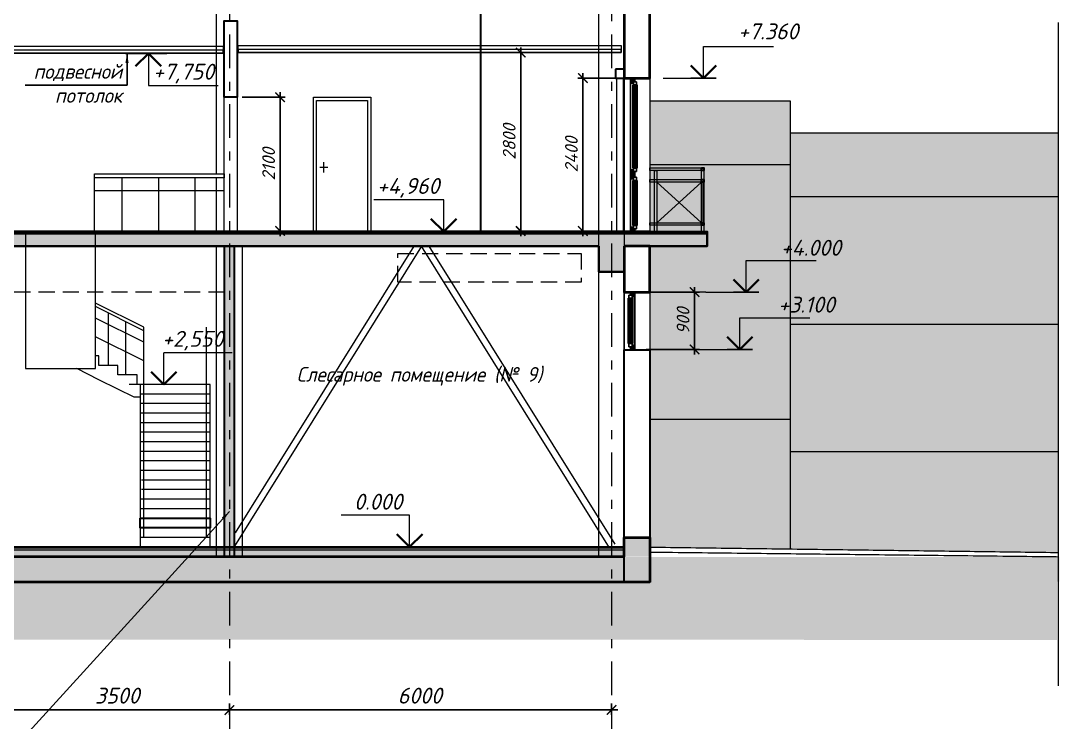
# Model space of a CAD drawing. Header units: millimetres. Extents: x -6419137 to 687965, y -598396 to 179722.
# Drawn here: x 475316 to 491619, y 80746 to 91757 of the extents above; entities that cross this region are included whole.
import ezdxf
from ezdxf.enums import TextEntityAlignment as Align

# ---------------------------------------------------------------- set-up
doc = ezdxf.new("R2010")
doc.units = ezdxf.units.MM
doc.header["$MEASUREMENT"] = 0
doc.linetypes.add('штриховаяX2', pattern=[38.1, 25.4, -12.7])
doc.linetypes.add('Штрихштриховая', pattern=[10936.110735, 5291.666508, -2116.666555, 1411.111116, -2116.666555])
for name, color, linetype, lineweight in [('k_ Металл', 5, 'Continuous', 40), ('Двери ArchiCAD', 7, 'Continuous', 0), ('колонны_Ном._пера__94', 252, 'Continuous', 5), ('лестницы_Ном._пера__94', 252, 'Continuous', 5), ('лестницы_Ном._пера__96', 7, 'Continuous', 13), ('Окна ArchiCAD_Ном._пера__96', 7, 'Continuous', 5), ('оси_Ном._пера__96', 7, 'Continuous', 5), ('отделка', 220, 'Continuous', 0), ('перекрытие_Ном._пера__94', 252, 'Continuous', 13), ('перекрытие_Ном._пера__98', 7, 'Continuous', 35), ('перекрытие_Ном._пера__99', 7, 'Continuous', 40), ('подп стены Инжзащита_Ном._пера__94', 252, 'Continuous', 13), ('стены внутр_Ном._пера__99', 7, 'Continuous', 30), ('стены наруж_Ном._пера__99', 7, 'Continuous', 40), ('стены02_Ном._пера__99', 7, 'Continuous', 40), ('текст_Ном._пера__1', 7, 'Continuous', 25), ('чертеж_Ном._пера__91', 250, 'Continuous', 5), ('чертеж_Ном._пера__96', 7, 'Continuous', 13), ('чертеж_Ном._пера__98', 7, 'Continuous', 35), ('Штриховка', 7, 'Continuous', 5), ('штриховка_Ном._пера__94', 252, 'Continuous', 5), ('штриховка_Ном._пера__96', 7, 'Continuous', 13)]:
    doc.layers.add(name, color=color, linetype=linetype, lineweight=lineweight)
for name, color, linetype in [('крыша', 7, 'Continuous'), ('Окна ArchiCAD', 7, 'Continuous'), ('оси', 7, 'Continuous'), ('размеры', 7, 'Continuous'), ('размеры внутр', 7, 'Continuous'), ('стены наруж', 7, 'Continuous'), ('чертеж', 7, 'Continuous')]:
    doc.layers.add(name, color=color, linetype=linetype)
doc.styles.get("Standard").update_dxf_attribs({"font": 'isocpeui.ttf'})
doc.styles.add('СГЕНЕРИР_СТИЛЬ_1', font='gost_2_304-81_type.ttf')
doc.dimstyles.new('STEP', dxfattribs={"dimtxt": 200, "dimasz": 150, "dimexe": 80, "dimexo": 80, "dimgap": 80, "dimtad": 1, "dimdec": 0, "dimzin": 0, "dimdsep": 46, "dimtxsty": 'Standard', "dimblk": 'ARCHTICK', "dimcen": 150, "dimdle": 80, "dimadec": 0, "dimazin": 0, "dimtfac": 1, "dimtdec": 0, "dimtofl": 0, "dimtmove": 1, "dimatfit": 3, "dimfxl": 1, "dimtolj": 1, "dimtzin": 0, "dimarcsym": 0})
doc.dimstyles.new('СГЕНЕРИР_СТИЛЬ__1', dxfattribs={"dimtxt": 250, "dimasz": 150, "dimexe": 100, "dimexo": 100, "dimgap": 100, "dimtad": 1, "dimdec": 0, "dimzin": 0, "dimdsep": 46, "dimtxsty": 'Standard', "dimblk": 'ARCHTICK', "dimcen": 0.09, "dimdle": 100, "dimclrd": 7, "dimclre": 7, "dimclrt": 7, "dimadec": 0, "dimazin": 0, "dimtfac": 1, "dimtdec": 0, "dimtmove": 0, "dimatfit": 3, "dimfxl": 1, "dimtolj": 1, "dimtzin": 0, "dimarcsym": 0})

# ---------------------------------------------------------------- blocks, each defined once
blk = doc.blocks.new('_ArchTick')
at = {"color": 0, "linetype": 'ByBlock', "const_width": 0.15}
blk.add_lwpolyline([(-0.5, -0.5), (0.5, 0.5)], dxfattribs=at)
blk = doc.blocks.new('*D724')
at = {"layer": 'Defpoints', "color": 0, "linetype": 'Continuous', "transparency": 16777216}
for p in [(478591, 80938), (475091, 80763), (478591, 80763)]:
    blk.add_point(p, dxfattribs=at)
at = {"layer": 'размеры', "color": 7, "linetype": 'Continuous', "lineweight": -2, "transparency": 16777216}
for p, q in [((475091, 80863), (475091, 81038)), ((478591, 80863), (478591, 81038)), ((474991, 80938), (478691, 80938))]:
    blk.add_line(p, q, dxfattribs=at)
at = {"layer": 'размеры', "color": 7, "linetype": 'Continuous', "lineweight": -2, "transparency": 16777216, "xscale": 150, "yscale": 150, "zscale": 150, "rotation": 180}
blk.add_blockref('_ArchTick', (475091, 80938), dxfattribs=at)
at = {"layer": 'размеры', "color": 7, "linetype": 'Continuous', "lineweight": -2, "transparency": 16777216, "xscale": 150, "yscale": 150, "zscale": 150}
blk.add_blockref('_ArchTick', (478591, 80938), dxfattribs=at)
at = {"layer": 'размеры', "color": 7, "linetype": 'Continuous', "transparency": 16777216, "insert": (476830, 81163), "char_height": 250, "attachment_point": 5}
blk.add_mtext('\\A1;3500', dxfattribs=at)
blk = doc.blocks.new('*D725')
at = {"layer": 'Defpoints', "color": 0, "linetype": 'Continuous', "transparency": 16777216}
for p in [(484591, 80938), (478591, 80763), (484591, 80763)]:
    blk.add_point(p, dxfattribs=at)
at = {"layer": 'размеры', "color": 7, "linetype": 'Continuous', "lineweight": -2, "transparency": 16777216}
for p, q in [((478591, 80863), (478591, 81038)), ((484591, 80863), (484591, 81038)), ((478491, 80938), (484691, 80938))]:
    blk.add_line(p, q, dxfattribs=at)
at = {"layer": 'размеры', "color": 7, "linetype": 'Continuous', "lineweight": -2, "transparency": 16777216, "xscale": 150, "yscale": 150, "zscale": 150, "rotation": 180}
blk.add_blockref('_ArchTick', (478591, 80938), dxfattribs=at)
at = {"layer": 'размеры', "color": 7, "linetype": 'Continuous', "lineweight": -2, "transparency": 16777216, "xscale": 150, "yscale": 150, "zscale": 150}
blk.add_blockref('_ArchTick', (484591, 80938), dxfattribs=at)
at = {"layer": 'размеры', "color": 7, "linetype": 'Continuous', "transparency": 16777216, "insert": (481580, 81163), "char_height": 250, "attachment_point": 5}
blk.add_mtext('\\A1;6000', dxfattribs=at)
blk = doc.blocks.new('Элемент разреза_169_4')
at = {"lineweight": 0}
for points in [[(15038, 3450), (14279, 3829)], [(15038, 3395), (14279, 3774)], [(15038, 3213), (14279, 3593)], [(14479, 2850), (14479, 3674)], [(14755, 2700), (14755, 3536)], [(15038, 150), (15038, 2550), (15038, 3450)], [(16020, 150), (16020, 2550), (16020, 3450)], [(15038, 2922), (14279, 3301)]]:
    blk.add_lwpolyline(points, dxfattribs=at)
at = {"layer": 'лестницы_Ном._пера__96', "linetype": 'Continuous'}
for p, q in [((14329, 3000), (14279, 3000)), ((14329, 2850), (14329, 3000)), ((14329, 2626), (13982, 2800)), ((14629, 2850), (14329, 2850)), ((14629, 2700), (14629, 2850)), ((14629, 2476), (14329, 2626)), ((14882, 2700), (14629, 2700)), ((14929, 2700), (14882, 2700)), ((14929, 2550), (14929, 2700)), ((14882, 2350), (14629, 2476)), ((16079, 2550), (14929, 2550)), ((14979, 2350), (14882, 2350)), ((16079, 2400), (14979, 2400)), ((16079, 2250), (14979, 2250)), ((16079, 2100), (14979, 2100)), ((16079, 1950), (14979, 1950)), ((16079, 1800), (14979, 1800)), ((16079, 1650), (14979, 1650)), ((16079, 1500), (14979, 1500)), ((16079, 1350), (14979, 1350)), ((16079, 1200), (14979, 1200)), ((16079, 1050), (14999, 1050)), ((16079, 900), (14999, 900)), ((16079, 750), (14979, 750)), ((16079, 600), (14979, 600))]:
    blk.add_line(p, q, dxfattribs=at)
at = {"layer": 'лестницы_Ном._пера__96', "color": 8, "linetype": 'Continuous', "true_color": 0x737373}
for p, q in [((16079, 450), (14979, 450)), ((16079, 300), (14979, 300)), ((16079, 150), (14979, 150)), ((16079, 0), (14979, 0))]:
    blk.add_line(p, q, dxfattribs=at)
at = {"layer": 'лестницы_Ном._пера__96', "lineweight": 0}
for points in [[(14279, 4950), (13179, 4950), (13179, 2800), (14279, 2800)], [(16079, 2550), (14979, 2550), (14979, 0), (16079, 0)]]:
    blk.add_lwpolyline(points, close=True, dxfattribs=at)
at = {"layer": 'лестницы_Ном._пера__96', "linetype": 'Continuous', "lineweight": 30}
blk.add_lwpolyline([(14979, 450), (16079, 450), (16079, 300), (14979, 300)], close=True, dxfattribs=at)
blk = doc.blocks.new('Отметка высоты (ГОСТ)[19]_4', base_point=(15972, 2550))
at = {"layer": 'чертеж_Ном._пера__91', "linetype": 'Continuous', "lineweight": 5}
for p, q in [((15972, 2550), (15972, 3050)), ((17045, 3050), (15972, 3050)), ((16172, 2550), (15428, 2550))]:
    blk.add_line(p, q, dxfattribs=at)
at = {"layer": 'чертеж_Ном._пера__98', "linetype": 'Continuous'}
for q in [(15772, 2750), (16172, 2750)]:
    blk.add_line((15972, 2550), q, dxfattribs=at)
at = {"layer": 'чертеж_Ном._пера__96', "insert": (17009, 3084), "char_height": 250, "attachment_point": 9}
blk.add_mtext('+2,550{\\A1;\\H0.66x;\\S^  ;}', dxfattribs=at)
blk = doc.blocks.new('Отметка высоты (ГОСТ)[10]_1', base_point=(-9536, 0))
at = {"layer": 'чертеж_Ном._пера__96', "linetype": 'Continuous'}
for p, q in [((-9536, 500), (-10609, 500)), ((-9536, 0), (-9536, 500)), ((-8904, 0), (-9736, 0))]:
    blk.add_line(p, q, dxfattribs=at)
at = {"layer": 'чертеж_Ном._пера__98', "linetype": 'Continuous'}
for q in [(-9736, 200), (-9336, 200)]:
    blk.add_line((-9536, 0), q, dxfattribs=at)
at = {"layer": 'чертеж_Ном._пера__96', "insert": (-9651, 586), "char_height": 250, "attachment_point": 9}
blk.add_mtext('0.000', dxfattribs=at)
blk = doc.blocks.new('Отметка высоты (ГОСТ)[8]_1', base_point=(-13371, 4930))
at = {"layer": 'чертеж_Ном._пера__96', "linetype": 'Continuous'}
for p, q in [((-13371, 5430), (-14469, 5430)), ((-13371, 4930), (-13371, 5430)), ((-12740, 4930), (-13571, 4930))]:
    blk.add_line(p, q, dxfattribs=at)
at = {"layer": 'чертеж_Ном._пера__98', "linetype": 'Continuous'}
for q in [(-13571, 5130), (-13171, 5130)]:
    blk.add_line((-13371, 4930), q, dxfattribs=at)
at = {"layer": 'чертеж_Ном._пера__96', "insert": (-13334, 5464), "char_height": 250, "attachment_point": 9}
blk.add_mtext('+4,960{\\A1;\\H0.66x;\\S^  ;}', dxfattribs=at)
blk = doc.blocks.new('A$C4D54658C')
at = {"layer": 'штриховка_Ном._пера__96', "linetype": 'Continuous'}
h = blk.add_hatch(dxfattribs=at)
h.set_pattern_fill('ANSI33', color=256, scale=500, style=0)
h.set_pattern_definition([(45, (-13169.47, 40.54), (-88.38835, 88.38835), []), (45, (-13081.08, 40.54), (-88.38835, 88.38835), [62.5, -31.25])])
h.paths.add_polyline_path([(-12938, -40), (-13338, -40), (-13338, -41), (-12938, -41)], flags=16)
h.paths.add_polyline_path([(24562, 268), (24162, 268), (24162, -40), (24562, -40)])
h.paths.add_polyline_path([(-13338, -432), (24562, -432), (24562, -32), (-13338, -32)])
h = blk.add_hatch(dxfattribs=at)
h.set_pattern_fill('AR-CONC', color=256, scale=8, style=0)
h.set_pattern_definition([(50, (-117084.94, 401.83), (57.380815, -5.020171), [6, -66]), (355, (-117084.94, 401.83), (-11.100107, 60.17537), [4.8, -52.8]), (100.451444, (-117080.16, 401.41), (46.280708, 55.1552), [5.099215, -56.09137]), (46.1842, (-117084.94, 417.83), (85.379306, -13.241542), [9, -99]), (96.635635, (-117077.825, 416.73), (74.772956, 77.92949), [7.64883, -84.1371]), (351.184164, (-117084.94, 417.83), (74.772956, 77.92949), [7.2, -79.2]), (21, (-117076.94, 413.83), (47.752564, -32.209511), [6, -66]), (326, (-117076.94, 413.83), (19.465227, 58.012004), [4.8, -52.8]), (71.451445, (-117072.96, 411.146), (67.21779, 25.802492), [5.099215, -56.09137]), (37.5, (-117084.94, 401.83), (0.9727884, 26.6315083), [0, -52.16, 0, -53.6, 0, -53]), (7.5, (-117084.94, 401.83), (21.045563, 31.552937), [0, -30.56, 0, -50.96, 0, -20.2]), (327.5, (-117102.78, 401.83), (42.705795, -1.8043897), [0, -20, 0, -62.4, 0, -82.8]), (317.5, (-117110.78, 401.83), (46.654894, 8.008399), [0, -26, 0, -41.44, 0, -58.8])])
h.paths.add_polyline_path([(-9618, 18), (-9618, 118), (-13338, 118), (-13338, 18)])
h.paths.add_polyline_path([(-9458, 118), (-9458, -32), (24162, -32), (24162, 118)])
at = {"layer": 'перекрытие_Ном._пера__99', "linetype": 'Continuous'}
blk.add_line((-9465, 118), (24162, 118), dxfattribs=at)
blk.add_lwpolyline([(24562, -432), (-13338, -432), (-13338, -32), (24162, -32), (24162, 268), (24562, 268), (24562, -40), (24562, -432)], dxfattribs=at)
at = {"layer": 'штриховка_Ном._пера__96', "linetype": 'Continuous'}
blk.add_line((-9460, 73), (24162, 73), dxfattribs=at)
blk = doc.blocks.new('A$C403B57EC')
at = {"layer": 'чертеж_Ном._пера__96', "linetype": 'Continuous'}
for p, q in [((51, 201), (-1046, 201)), ((51, -299), (51, 201)), ((410, -299), (-240, -299))]:
    blk.add_line(p, q, dxfattribs=at)
at = {"layer": 'чертеж_Ном._пера__98', "linetype": 'Continuous'}
for q in [(-149, -99), (251, -99)]:
    blk.add_line((51, -299), q, dxfattribs=at)
blk = doc.blocks.new('Стандартный маркер сетки[4]_1', base_point=(-11121, 200))
at = {"layer": 'оси_Ном._пера__96', "linetype": 'Штрихштриховая', "ltscale": 0.1}
blk.add_line((-11121, 13513), (-11121, -2500), dxfattribs=at)
at = {"layer": 'оси_Ном._пера__96', "linetype": 'Штрихштриховая'}
blk.add_line((-11121, -2500), (-11121, -3500), dxfattribs=at)
blk.add_point((-11121, -2500), dxfattribs=at)
blk.add_point((-11121, -2500), dxfattribs=at)
at = {"layer": 'оси_Ном._пера__96', "style": 'СГЕНЕРИР_СТИЛЬ_1'}
blk.add_attdef('AC_MarkerText_1', text='', height=350, rotation=360, dxfattribs=at).set_placement((-11260, -4170), align=Align.BOTTOM_LEFT)
blk = doc.blocks.new('A$C08D528DB')
at = {"layer": 'Окна ArchiCAD', "linetype": 'Continuous', "true_color": 0x85c2ff}
for points in [[(109, 1079), (84, 1079), (84, 1054), (39, 1054), (39, 1124), (109, 1124)], [(109, -331), (84, -331), (84, -306), (39, -306), (39, -376), (109, -376)], [(109, -421), (84, -421), (84, -446), (39, -446), (39, -376), (109, -376)], [(109, -1231), (84, -1231), (84, -1206), (39, -1206), (39, -1276), (109, -1276)]]:
    blk.add_hatch(color=151, dxfattribs=at).paths.add_polyline_path(points)
at = {"layer": 'Окна ArchiCAD', "color": 151, "linetype": 'Continuous', "true_color": 0x85c2ff}
for p, q in [((39, 1054), (39, 1124)), ((109, 1124), (39, 1124)), ((39, -306), (39, 1054)), ((84, 1054), (39, 1054)), ((74, 1124), (43, 1124)), ((74, 1029), (74, -281)), ((74, 1029), (84, 1029)), ((84, 1029), (84, 1079)), ((134, 1079), (84, 1079)), ((109, 1079), (84, 1079)), ((84, 1054), (84, 1079)), ((134, 1029), (84, 1029)), ((99, 1029), (99, -281)), ((109, 1079), (109, 1124)), ((119, -281), (119, 1029)), ((134, 1029), (134, 1079)), ((134, 1029), (144, 1029)), ((144, 1029), (144, -281)), ((84, -306), (39, -306)), ((39, -306), (39, -376)), ((74, -281), (84, -281)), ((134, -281), (84, -281)), ((84, -331), (84, -281)), ((84, -306), (84, -331)), ((134, -281), (144, -281)), ((134, -331), (134, -281)), ((109, -376), (39, -376)), ((39, -446), (39, -376)), ((109, -376), (39, -376)), ((39, -446), (39, -1206)), ((84, -446), (39, -446)), ((74, -376), (43, -376)), ((74, -376), (43, -376)), ((74, -1181), (74, -471)), ((74, -471), (84, -471)), ((134, -331), (84, -331)), ((109, -331), (84, -331)), ((84, -421), (84, -471)), ((134, -421), (84, -421)), ((109, -421), (84, -421)), ((84, -446), (84, -421)), ((134, -471), (84, -471)), ((99, -1181), (99, -471)), ((109, -331), (109, -376)), ((109, -421), (109, -376)), ((119, -471), (119, -1181)), ((134, -421), (134, -471)), ((134, -471), (144, -471)), ((144, -1181), (144, -471)), ((84, -1206), (39, -1206)), ((39, -1206), (39, -1276)), ((109, -1276), (39, -1276)), ((74, -1276), (43, -1276)), ((74, -1181), (84, -1181)), ((84, -1181), (84, -1231)), ((134, -1181), (84, -1181)), ((84, -1206), (84, -1231)), ((134, -1231), (84, -1231)), ((109, -1231), (84, -1231)), ((109, -1231), (109, -1276)), ((134, -1181), (144, -1181)), ((134, -1181), (134, -1231))]:
    blk.add_line(p, q, dxfattribs=at)
blk = doc.blocks.new('A$C5ADB1C48')
at = {"layer": 'Окна ArchiCAD', "linetype": 'Continuous', "true_color": 0x85c2ff}
for points in [[(61, 346), (86, 346), (86, 321), (131, 321), (131, 391), (61, 391)], [(61, -464), (86, -464), (86, -439), (131, -439), (131, -509), (61, -509)]]:
    blk.add_hatch(color=151, dxfattribs=at).paths.add_polyline_path(points)
at = {"layer": 'Окна ArchiCAD', "color": 151, "linetype": 'Continuous', "true_color": 0x85c2ff}
for p, q in [((36, 346), (86, 346)), ((36, 296), (36, 346)), ((61, 391), (131, 391)), ((61, 346), (61, 391)), ((61, 346), (86, 346)), ((86, 296), (86, 346)), ((86, 321), (86, 346)), ((96, 391), (126, 391)), ((131, 321), (131, 391)), ((26, 296), (26, -414)), ((36, 296), (26, 296)), ((36, 296), (86, 296)), ((51, -414), (51, 296)), ((71, 296), (71, -414)), ((86, 321), (131, 321)), ((96, 296), (86, 296)), ((96, 296), (96, -414)), ((131, -439), (131, 321)), ((36, -414), (26, -414)), ((36, -414), (86, -414)), ((36, -464), (36, -414)), ((36, -464), (86, -464)), ((61, -464), (86, -464)), ((61, -464), (61, -509)), ((96, -414), (86, -414)), ((86, -464), (86, -414)), ((86, -439), (86, -464)), ((86, -439), (131, -439)), ((131, -439), (131, -509)), ((61, -509), (131, -509)), ((96, -509), (126, -509))]:
    blk.add_line(p, q, dxfattribs=at)
blk = doc.blocks.new('*D732')
at = {"layer": 'Defpoints', "color": 0, "transparency": 16777216}
for p in [(484964, 87497), (485054, 86597), (485893, 86597)]:
    blk.add_point(p, dxfattribs=at)
at = {"layer": 'чертеж_Ном._пера__91', "color": 0, "lineweight": -2, "transparency": 16777216}
for p, q in [((485893, 87577), (485893, 86517)), ((485044, 87497), (485973, 87497)), ((485134, 86597), (485973, 86597))]:
    blk.add_line(p, q, dxfattribs=at)
at = {"layer": 'чертеж_Ном._пера__91', "color": 0, "lineweight": -2, "transparency": 16777216, "xscale": 150, "yscale": 150, "zscale": 150}
for p, rotation in [((485893, 87497), 90), ((485893, 86597), 270)]:
    blk.add_blockref('_ArchTick', p, dxfattribs=dict(at, rotation=rotation))
at = {"layer": 'чертеж_Ном._пера__91', "color": 0, "lineweight": 0, "transparency": 16777216, "insert": (485713, 87047), "char_height": 200, "attachment_point": 5, "rotation": 90}
blk.add_mtext('\\A1;900', dxfattribs=at)
blk = doc.blocks.new('A$C26E07A1D')
at = {"layer": 'чертеж_Ном._пера__98', "color": 83, "linetype": 'Continuous', "lineweight": 9, "true_color": 0x7dc93b}
for points in [[(3454, -1757), (503, 2974), (-2432, -1731)], [(385, 2974), (-2423, -1525)], [(621, 2974), (3539, -1704)]]:
    blk.add_lwpolyline(points, dxfattribs=at)
blk = doc.blocks.new('*D740')
at = {"layer": 'Defpoints', "color": 0, "transparency": 16777216}
for p in [(478711, 90557), (479387, 90557), (478671, 88457)]:
    blk.add_point(p, dxfattribs=at)
at = {"layer": 'крыша', "color": 0, "lineweight": -2, "transparency": 16777216}
for p, q in [((478791, 90557), (479467, 90557)), ((479387, 88377), (479387, 90637)), ((478751, 88457), (479467, 88457))]:
    blk.add_line(p, q, dxfattribs=at)
at = {"layer": 'крыша', "color": 0, "lineweight": -2, "transparency": 16777216, "xscale": 150, "yscale": 150, "zscale": 150}
for p, rotation in [((479387, 90557), 90), ((479387, 88457), 270)]:
    blk.add_blockref('_ArchTick', p, dxfattribs=dict(at, rotation=rotation))
at = {"layer": 'крыша', "color": 0, "lineweight": 0, "transparency": 16777216, "insert": (479207, 89507), "char_height": 200, "attachment_point": 5, "rotation": 90}
blk.add_mtext('\\A1;2100', dxfattribs=at)
blk = doc.blocks.new('A$C74E63ABB')
at = {"layer": 'чертеж_Ном._пера__96', "linetype": 'Continuous'}
for p, q in [((-153, -103), (-153, 397)), ((-153, -103), (-153, 397)), ((-153, 397), (945, 397)), ((-784, -103), (47, -103)), ((47, -103), (-353, -103))]:
    blk.add_line(p, q, dxfattribs=at)
at = {"layer": 'чертеж_Ном._пера__98', "linetype": 'Continuous'}
for q in [(-353, 97), (-353, 97), (47, 97), (47, 97)]:
    blk.add_line((-153, -103), q, dxfattribs=at)
blk = doc.blocks.new('*D709')
at = {"layer": 'Defpoints', "color": 0, "transparency": 16777216}
for p in [(484140, 90857), (484791, 90857), (484888, 88457)]:
    blk.add_point(p, dxfattribs=at)
at = {"layer": 'чертеж_Ном._пера__91', "color": 0, "lineweight": -2, "transparency": 16777216}
for p, q in [((484711, 90857), (484060, 90857)), ((484140, 88377), (484140, 90937)), ((484808, 88457), (484060, 88457))]:
    blk.add_line(p, q, dxfattribs=at)
at = {"layer": 'чертеж_Ном._пера__91', "color": 0, "lineweight": -2, "transparency": 16777216, "xscale": 150, "yscale": 150, "zscale": 150}
for p, rotation in [((484140, 90857), 90), ((484140, 88457), 270)]:
    blk.add_blockref('_ArchTick', p, dxfattribs=dict(at, rotation=rotation))
at = {"layer": 'чертеж_Ном._пера__91', "color": 0, "lineweight": 0, "transparency": 16777216, "insert": (483960, 89657), "char_height": 200, "attachment_point": 5, "rotation": 90}
blk.add_mtext('\\A1;2400', dxfattribs=at)
blk = doc.blocks.new('*D710')
at = {"layer": 'Defpoints', "color": 0, "transparency": 16777216}
for p in [(483164, 91257), (483949, 91257), (483079, 88457)]:
    blk.add_point(p, dxfattribs=at)
at = {"layer": 'чертеж_Ном._пера__91', "color": 0, "lineweight": -2, "transparency": 16777216}
for p, q in [((483164, 88377), (483164, 91337)), ((483869, 91257), (483084, 91257)), ((483159, 88457), (483244, 88457))]:
    blk.add_line(p, q, dxfattribs=at)
at = {"layer": 'чертеж_Ном._пера__91', "color": 0, "lineweight": -2, "transparency": 16777216, "xscale": 150, "yscale": 150, "zscale": 150}
for p, rotation in [((483164, 91257), 90), ((483164, 88457), 270)]:
    blk.add_blockref('_ArchTick', p, dxfattribs=dict(at, rotation=rotation))
at = {"layer": 'чертеж_Ном._пера__91', "color": 0, "lineweight": 0, "transparency": 16777216, "insert": (482984, 89857), "char_height": 200, "attachment_point": 5, "rotation": 90}
blk.add_mtext('\\A1;2800', dxfattribs=at)

msp = doc.modelspace()

# ---------------------------------------------------------------- hatches: boundary and pattern name
at = {"layer": 'перекрытие_Ном._пера__94', "linetype": 'Continuous'}
h = msp.add_hatch(color=256, dxfattribs=at)
h.paths.add_polyline_path([(484791.2, 88216.6), (484391.2, 88216.6), (484391.2, 87816.6), (484791.2, 87816.6)])
h.paths.add_polyline_path([(469291.2, 88216.6), (468891.2, 88216.6), (468891.2, 87816.6), (469291.2, 87816.6)])
h.paths.add_polyline_path([(463291.2, 88216.6), (462891.2, 88216.6), (462891.2, 87816.6), (463291.2, 87816.6)])
h.paths.add_polyline_path([(457291.2, 88216.6), (456891.2, 88216.6), (456891.2, 87816.6), (457291.2, 87816.6)])
h.paths.add_polyline_path([(450891.2, 88216.6), (486091.2, 88216.6), (486091.2, 88416.3), (450891.2, 88416.6)])
at = {"layer": 'стены наруж', "lineweight": 0}
h = msp.add_hatch(color=256, dxfattribs=at)
h.dxf.hatch_style = 1
h.set_gradient(color1=(207, 206, 191), color2=(237, 237, 237), tint=1, name='CURVED')
h.paths.add_polyline_path([(491608.1, 89996.6), (487398.8, 89996.6), (487398.8, 90496.6), (485200, 90496.6), (485205.9, 83492.2), (491612.7, 83407.9)])
at = {"layer": 'Штриховка'}
msp.add_hatch(color=8, dxfattribs=at).paths.add_polyline_path([(478511.4, 88216.6), (478511.4, 83346.6), (478671.1, 83346.6), (478671.1, 88216.6)])
at = {"layer": 'штриховка_Ном._пера__94'}
h = msp.add_hatch(dxfattribs=at)
h.set_pattern_fill('AR-PARQ1', color=256, scale=100, angle=45, style=0)
h.set_pattern_definition([(135, (441776.4, 81390.7), (-1697.056, 1e-13), [1200, -1200]), (135, (441917.8, 81532.1), (-1697.056, 1e-13), [1200, -1200]), (135, (442059.2, 81673.5), (-1697.056, 1e-13), [1200, -1200]), (135, (442200.6, 81814.9), (-1697.056, 1e-13), [1200, -1200]), (135, (442342, 81956.3), (-1697.056, 1e-13), [1200, -1200]), (135, (442483.5, 82097.8), (-1697.056, 1e-13), [1200, -1200]), (135, (442624.9, 82239.2), (-1697.056, 1e-13), [1200, -1200]), (45, (440927.8, 82239.2), (1697.056, -1e-13), [1200, -1200]), (45, (440786.4, 82380.6), (1697.056, -1e-13), [1200, -1200]), (45, (440645, 82522), (1697.056, -1e-13), [1200, -1200]), (45, (440503.6, 82663.4), (1697.056, -1e-13), [1200, -1200]), (45, (440362.2, 82804.9), (1697.056, -1e-13), [1200, -1200]), (45, (440220.7, 82946.3), (1697.056, -1e-13), [1200, -1200]), (45, (440079.3, 83087.7), (1697.056, -1e-13), [1200, -1200])])
h.paths.add_polyline_path([(442819.5, 81590.6), (443719.4, 81590.6), (443719.4, 82058.5), (444466, 82058.5), (444466, 81170.4), (442819.5, 81170.4)])
h.paths.add_polyline_path([(485191.2, 83338.2), (491618.6, 83338.2), (491618.6, 82952), (485202.9, 82952), (485191.2, 82946.6), (485191.2, 83116.6)])
h.paths.add_polyline_path([(445317.7, 82946.5), (445358.8, 82938.2), (446050.8, 82938.2), (446150.7, 82938.2), (491585.5, 82952), (491584.7, 82038), (443719.4, 82052.4), (443719.4, 82946.5)])

# ---------------------------------------------------------------- linework, layer by layer
at = {"lineweight": 0}
for points in [[(475184.8, 91360), (478495.4, 91360), (478495.4, 91246.6), (475184.8, 91246.6)], [(478731.2, 91370), (484742.9, 91370), (484742.9, 91256.6), (478731.2, 91256.6)]]:
    msp.add_lwpolyline(points, close=True, dxfattribs=at)
at = {"lineweight": 30}
for points in [[(478711.2, 88456.6), (484887.7, 88456.6)], [(484957.7, 88446.6), (486091.2, 88446.6), (486091.2, 88416.6)]]:
    msp.add_lwpolyline(points, dxfattribs=at)
msp.add_lwpolyline([(484887.6, 88446.6), (484957.7, 88446.6), (484957.7, 88416.6), (484887.6, 88416.6)], close=True, dxfattribs=at)
at = {"layer": 'Defpoints', "color": 4, "linetype": 'штриховаяX2', "lineweight": 0, "ltscale": 10}
msp.add_lwpolyline([(481234, 88104.2), (484115.5, 88104.2), (484115.5, 87654.2), (481234, 87654.2)], close=True, dxfattribs=at)
at = {"layer": 'k_ Металл', "lineweight": 30}
msp.add_lwpolyline([(484651.2, 90996.6), (484651.2, 90856.6), (484791.2, 90856.6), (484791.2, 90996.6), (484651.2, 90996.6)], dxfattribs=at)
at = {"layer": 'k_ Металл', "lineweight": 5}
msp.add_lwpolyline([(484671.2, 90856.6), (484771.2, 90856.6), (484771.2, 88416.6), (484671.2, 88416.6)], close=True, dxfattribs=at)
at = {"layer": 'Двери ArchiCAD'}
for points in [[(478511.2, 90556.6), (478711.2, 90556.6), (478711.2, 88456.6), (478511.2, 88456.6)], [(479911.2, 90556.6), (480811.2, 90556.6), (480811.2, 88456.6), (479911.2, 88456.6)], [(479961.2, 90506.6), (480761.2, 90506.6), (480761.2, 88456.6), (479961.2, 88456.6)]]:
    msp.add_lwpolyline(points, close=True, dxfattribs=at)
for points in [[(480070.2, 89538.9), (480070.2, 89374.2)], [(480138.5, 89454.6), (480011.9, 89454.6)]]:
    msp.add_lwpolyline(points, dxfattribs=at)
at = {"layer": 'колонны_Ном._пера__94', "color": 0}
for points in [[(478391.2, 89356.7), (478391.2, 92069.4), (478591.2, 92069.4)], [(478611.2, 88416.6), (478391.2, 88416.6), (478391.2, 89292.9)]]:
    msp.add_lwpolyline(points, dxfattribs=at)
msp.add_lwpolyline([(484791.2, 83346.6), (484391.2, 83346.6), (484391.2, 92069.4), (484791.2, 92069.4)], close=True, dxfattribs=at)
at = {"layer": 'колонны_Ном._пера__94', "color": 5}
msp.add_lwpolyline([(478791.2, 83346.6), (478391.2, 83346.6), (478391.2, 88216.6), (478791.2, 88216.6)], close=True, dxfattribs=at)
at = {"layer": 'крыша', "lineweight": 0}
for points in [[(476903.4, 89292.9), (476903.4, 88446.6)], [(477476.7, 89292.9), (477476.7, 88446.6)], [(478050, 89292.9), (478050, 88446.6)]]:
    msp.add_lwpolyline(points, dxfattribs=at)
at = {"layer": 'лестницы_Ном._пера__94', "color": 0}
for points in [[(476471.2, 88416.6), (476471.2, 89356.7), (478331.2, 89356.7)], [(476471.2, 89091.1), (478511.2, 89091.1)]]:
    msp.add_lwpolyline(points, dxfattribs=at)
msp.add_lwpolyline([(476471.2, 89356.7), (478511.2, 89356.7), (478511.2, 89292.9), (476471.2, 89292.9)], close=True, dxfattribs=at)
at = {"layer": 'Окна ArchiCAD_Ном._пера__96', "linetype": 'Continuous'}
for points in [[(484791.2, 90856.6), (485191.2, 90856.6), (485191.2, 88456.6), (484791.2, 88456.6)], [(484791.2, 87496.6), (485191.2, 87496.6), (485191.2, 86593.6), (484791.2, 86593.6)]]:
    msp.add_lwpolyline(points, close=True, dxfattribs=at)
at = {"layer": 'отделка', "color": 0}
for points in [[(475184.8, 91246.6), (478495.4, 91246.6), (478495.4, 91296.6), (475184.8, 91296.6)], [(478731.2, 91256.6), (484742.9, 91256.6), (484742.9, 91306.6), (478731.2, 91306.6)]]:
    msp.add_lwpolyline(points, close=True, dxfattribs=at)
at = {"layer": 'отделка', "linetype": 'штриховаяX2', "ltscale": 10}
msp.add_lwpolyline([(478515.9, 87496.5), (475175.9, 87496.5)], dxfattribs=at)
at = {"layer": 'перекрытие_Ном._пера__98'}
msp.add_lwpolyline([(484391.2, 88216.6), (484391.2, 87816.6), (484791.2, 87816.6), (484791.2, 88216.6), (486091.2, 88216.6), (486091.2, 88416.6), (450891.2, 88416.6), (450891.2, 88216.6), (456891.2, 88216.6), (456891.2, 87816.6), (457291.2, 87816.6), (457291.2, 88216.6), (462891.2, 88216.6), (462891.2, 87816.6), (463291.2, 87816.6), (463291.2, 88216.6), (468891.2, 88216.6), (468891.2, 87816.6), (469291.2, 87816.6), (469291.2, 88216.6), (484391.2, 88216.6)], dxfattribs=at)
at = {"layer": 'перекрытие_Ном._пера__98', "linetype": 'Continuous'}
msp.add_lwpolyline([(475174, 88446.6), (478511.2, 88446.6)], dxfattribs=at)
at = {"layer": 'подп стены Инжзащита_Ном._пера__94', "color": 0}
for points in [[(487398.8, 89496.6), (487398.8, 90496.6), (485191.2, 90496.6)], [(487398.8, 83463.4), (487398.8, 89996.6)], [(487398.8, 89996.6), (491608.6, 89996.6)], [(487398.8, 89496.6), (487398.8, 89496.6), (485191.2, 89496.6)], [(487398.8, 88996.6), (491608.6, 88996.6)], [(486071.5, 87496.6), (486071.5, 87496.6), (485191.2, 87496.6)], [(487398.8, 86996.6), (491608.6, 86996.6)], [(487398.8, 85497.2), (487398.8, 85497.2), (485191.2, 85497.2)], [(487398.8, 84996.6), (491608.6, 84996.6)]]:
    msp.add_lwpolyline(points, dxfattribs=at)
at = {"layer": 'стены внутр_Ном._пера__99', "color": 34}
msp.add_lwpolyline([(478511.2, 90556.6), (478511.2, 91756.1), (478711.2, 91756.1), (478711.2, 90556.6), (478511.2, 90556.6)], dxfattribs=at)
msp.add_lwpolyline([(478511.2, 88456.6), (478711.2, 88456.6), (478711.2, 88416.6), (478511.2, 88416.6)], close=True, dxfattribs=at)
at = {"layer": 'стены внутр_Ном._пера__99', "color": 0, "linetype": 'Continuous', "lineweight": 30}
msp.add_lwpolyline([(478511.2, 88216.6), (478511.2, 83346.6), (478671.2, 83346.6), (478671.2, 88216.6)], close=True, dxfattribs=at)
at = {"layer": 'стены наруж_Ном._пера__99', "linetype": 'Continuous'}
for points in [[(484791.2, 92870.1), (484791.2, 90856.6), (485191.2, 90856.6), (485191.2, 92870.1), (485041.2, 92870.1), (485041.2, 92870.1), (484791.2, 92870.1)], [(484791.2, 88216.6), (484791.2, 87496.6), (485191.2, 87496.6), (485191.2, 88216.6), (485191.2, 88216.6), (485191.2, 88216.6), (484791.2, 88216.6)]]:
    msp.add_lwpolyline(points, dxfattribs=at)
at = {"layer": 'стены наруж_Ном._пера__99', "lineweight": 30}
msp.add_lwpolyline([(482536.2, 88446.6), (482536.2, 92318.1)], dxfattribs=at)
at = {"layer": 'стены02_Ном._пера__99', "lineweight": 30}
msp.add_lwpolyline([(485191.2, 82937.2), (484791.2, 82937.2), (484791.2, 86593.6), (485191.2, 86593.6)], close=True, dxfattribs=at)
at = {"layer": 'чертеж', "color": 44, "const_width": 20}
msp.add_lwpolyline([(485191.2, 83492.4), (491608.6, 83408)], dxfattribs=at)
at = {"layer": 'чертеж', "lineweight": 5, "const_width": 20}
msp.add_lwpolyline([(485191.2, 83414.7), (491608.6, 83342.2)], dxfattribs=at)
at = {"layer": 'чертеж_Ном._пера__91', "lineweight": 0}
msp.add_lwpolyline([(491608.6, 81314.7), (491608.6, 91732.7)], dxfattribs=at)
at = {"layer": 'чертеж_Ном._пера__91', "color": 16, "lineweight": 5, "true_color": 0x660000}
for points in [[(485191.2, 89406.6), (485191.2, 89446.6), (486041.9, 89446.6), (486041.9, 89406.6)], [(485262.8, 89406.6), (485302.8, 89406.6), (485302.8, 88419.1), (485262.8, 88419.1)], [(486001.9, 89446.6), (486041.9, 89446.6), (486041.9, 88416.6), (486001.9, 88416.6)], [(485191.2, 89225.6), (485191.2, 89265.6), (486041.9, 89265.6), (486041.9, 89225.6)], [(486012, 89225.6), (486031.7, 89225.6), (486031.7, 88586.6), (486012, 88586.6)], [(485191.2, 88546.6), (485191.2, 88586.6), (486041.9, 88586.6), (486041.9, 88546.6)]]:
    msp.add_lwpolyline(points, close=True, dxfattribs=at)
at = {"layer": 'чертеж_Ном._пера__91', "color": 16, "lineweight": 30, "true_color": 0x660000}
for points in [[(486001.9, 89446.6), (486041.9, 89446.6), (486041.9, 89406.6), (486001.9, 89406.6)], [(486001.9, 89265.6), (486041.9, 89265.6), (486041.9, 89225.6), (486001.9, 89225.6)], [(486001.9, 88586.6), (486041.9, 88586.6), (486041.9, 88546.6), (486001.9, 88546.6)]]:
    msp.add_lwpolyline(points, close=True, dxfattribs=at)
at = {"layer": 'чертеж_Ном._пера__91', "color": 16, "lineweight": 5, "true_color": 0x660000}
for points in [[(485302.8, 89225.6), (486001.9, 88586.6)], [(486001.9, 89225.6), (485302.8, 88586.6)]]:
    msp.add_lwpolyline(points, dxfattribs=at)

# ---------------------------------------------------------------- block references
at = {"layer": 'лестницы_Ном._пера__94', "color": 0}
msp.add_blockref('Элемент разреза_169_4', (462212.2, 83496.6), dxfattribs=at)
at = {"layer": 'Окна ArchiCAD'}
msp.add_blockref('A$C08D528DB', (484849.1, 89722.2), dxfattribs=at)
at = {"layer": 'оси', "color": 251, "linetype": 'Continuous', "lineweight": 13}
for p in [(478591.2, 83696.6), (484591.2, 83696.6)]:
    msp.add_blockref('Стандартный маркер сетки[4]_1', p, dxfattribs=at)
at = {"layer": 'размеры'}
msp.add_blockref('A$C5ADB1C48', (484827.1, 87105.1), dxfattribs=at)
at = {"layer": 'размеры внутр', "rotation": 180}
msp.add_blockref('A$C403B57EC', (477370.3, 90943.5), dxfattribs=at)
at = {"layer": 'чертеж', "linetype": 'Continuous'}
for name, p in [('Отметка высоты (ГОСТ)[8]_1', (481956, 88446.6)), ('Отметка высоты (ГОСТ)[19]_4', (477563.3, 86046.6)), ('Отметка высоты (ГОСТ)[10]_1', (481421, 83496.6))]:
    msp.add_blockref(name, p, dxfattribs=at)
at = {"layer": 'чертеж_Ном._пера__96'}
for name, p in [('A$C74E63ABB', (486185.9, 90958.4)), ('A$C26E07A1D', (481103.2, 85242.7)), ('A$C74E63ABB', (486855.6, 87599.4)), ('A$C74E63ABB', (486757.1, 86699.4))]:
    msp.add_blockref(name, p, dxfattribs=at)
at = {"layer": 'Штриховка'}
msp.add_blockref('A$C4D54658C', (460628.9, 83378.4), dxfattribs=at)

# ---------------------------------------------------------------- texts
at = {"layer": 'текст_Ном._пера__1', "linetype": 'Continuous', "char_height": 230, "attachment_point": 3, "line_spacing_factor": 0.981818}
for s, insert in [('{\\W0.95;подвесной\\Pпотолок}', (476908.8, 91076.8)), ('{\\W0.95;Слесарное помещение (№ 9)}', (483504.2, 86321.9))]:
    msp.add_mtext(s, dxfattribs=dict(at, insert=insert))
at = {"layer": 'чертеж_Ном._пера__96', "char_height": 250, "width": 1873.907, "attachment_point": 9}
for s, insert in [('  +7.360{\\A1;\\H0.66x;\\S^  ;}', (487628.5, 91465.7)), ('  +4.000{\\A1;\\H0.66x;\\S^  ;}', (488298.2, 88068.8)), ('  +3.100{\\A1;\\H0.66x;\\S^  ;}', (488199.8, 87176))]:
    msp.add_mtext(s, dxfattribs=dict(at, insert=insert))
at = {"layer": 'чертеж_Ном._пера__96', "insert": (478455.8, 90774.4), "char_height": 250, "attachment_point": 9}
msp.add_mtext('+7,750{\\A1;\\H0.66x;\\S^  ;}', dxfattribs=at)

# ---------------------------------------------------------------- dimensions: what is measured, and where the dimension line sits
at = {"layer": 'крыша', "lineweight": 0}
dim = msp.add_linear_dim(base=(479387.2, 90556.6), p1=(478671.2, 88456.6), p2=(478711.2, 90556.6), angle=90, dimstyle='STEP', dxfattribs=at)
dim.commit()
dim.dimension.update_dxf_attribs({"geometry": '*D740', "text_midpoint": (479207.2, 89506.6)})
at = {"layer": 'размеры', "linetype": 'Continuous'}
for base, p1, p2, picture, middle in [((478591.2, 80937.9), (475091.2, 80762.9), (478591.2, 80762.9), '*D724', (476830, 80937.9)), ((484591.2, 80937.9), (478591.2, 80762.9), (484591.2, 80762.9), '*D725', (481580, 80937.9))]:
    dim = msp.add_linear_dim(base=base, p1=p1, p2=p2, dimstyle='СГЕНЕРИР_СТИЛЬ__1', dxfattribs=at)
    dim.commit()
    dim.dimension.update_dxf_attribs({"geometry": picture, "text_midpoint": middle, "dimtype": 160})
at = {"layer": 'чертеж_Ном._пера__91', "lineweight": 0}
for base, p1, p2, picture, middle in [((483164.5, 91256.6), (483079, 88456.6), (483949.3, 91256.6), '*D710', (482984.5, 89856.6)), ((484139.7, 90856.6), (484887.6, 88456.6), (484791.2, 90856.6), '*D709', (483959.7, 89656.6)), ((485893, 86596.6), (484964.2, 87496.6), (485053.9, 86596.6), '*D732', (485713, 87046.6))]:
    dim = msp.add_linear_dim(base=base, p1=p1, p2=p2, angle=90, dimstyle='STEP', dxfattribs=at)
    dim.commit()
    dim.dimension.update_dxf_attribs({"geometry": picture, "text_midpoint": middle})

# ---------------------------------------------------------------- leaders
for points in [[(476984.2, 91246.6), (476984.2, 90748), (475386.3, 90748)], [(478591.2, 84053), (474008.8, 79022.1)]]:
    msp.add_leader(points, dimstyle='STEP', dxfattribs=at)

doc.saveas('drawing.dxf')
